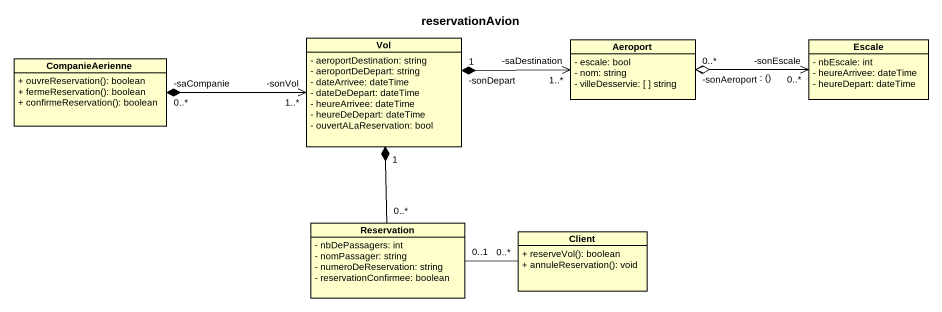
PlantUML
@startuml
title reservationAvion
hide circle
hide empty members
skinparam classAttributeIconSize 0
class CompanieAerienne {
  + ouvreReservation(): boolean
  + fermeReservation(): boolean
  + confirmeReservation(): boolean
}
class Vol {
  - aeroportDestination: string
  - aeroportDeDepart: string
  - dateArrivee: dateTime
  - dateDeDepart: dateTime
  - heureArrivee: dateTime
  - heureDeDepart: dateTime
  - ouvertALaReservation: bool
}
class Aeroport {
  - escale: bool
  - nom: string
  - villeDesservie: [ ] string
}
class Escale {
  - nbEscale: int
  - heureArrivee: dateTime
  - heureDepart: dateTime
}
class Reservation {
  - nbDePassagers: int
  - nomPassager: string
  - numeroDeReservation: string
  - reservationConfirmee: boolean
}
class Client {
  + reserveVol(): boolean
  + annuleReservation(): void
}
Vol "-sonVol\n1..*" <-left-* "-saCompanie\n0..*" CompanieAerienne
Aeroport "-saDestination\n1..*" <-left-* "-sonDepart\n1" Vol
Escale "-sonEscale\n0..*" <-left-o "-sonAeroport\n0..*" Aeroport
Escale -left-> Aeroport : : ()
Reservation "0..*" -up-* "1" Vol
Reservation "0..1" -right- "0..*" Client
@enduml
